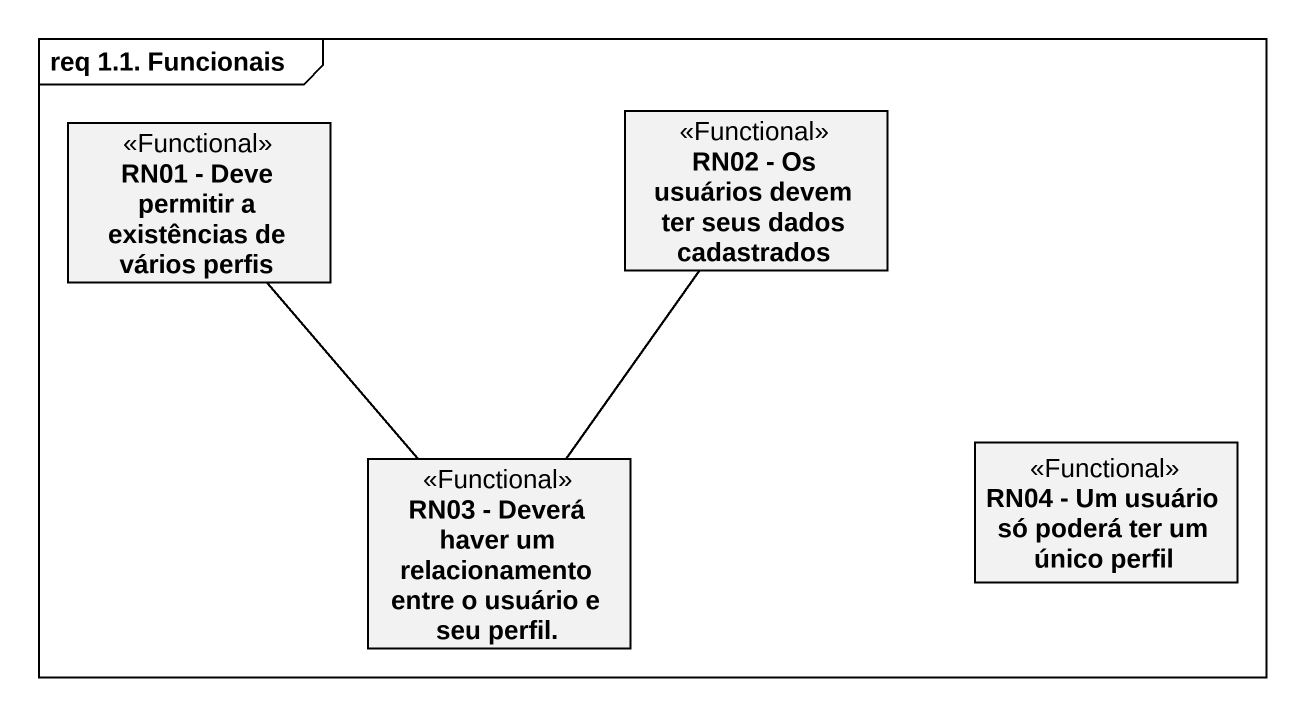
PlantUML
@startuml
mainframe req 1.1. Funcionais
hide circle
hide empty members
class "RN01 - Deve permitir a existências de vários perfis" as RN01_Deve_permitir_a <<Functional>>
class "RN02 - Os usuários devem ter seus dados cadastrados" as RN02_Os_usuários_devem_ter <<Functional>>
class "RN03 - Deverá haver um relacionamento entre o usuário e seu perfil." as RN03_Deverá_haver_um <<Functional>>
class "RN04 - Um usuário só poderá ter um único perfil" as RN04_Um_usuário_só_poderá <<Functional>>
RN03_Deverá_haver_um -up- RN01_Deve_permitir_a
RN03_Deverá_haver_um -up- RN02_Os_usuários_devem_ter
@enduml
